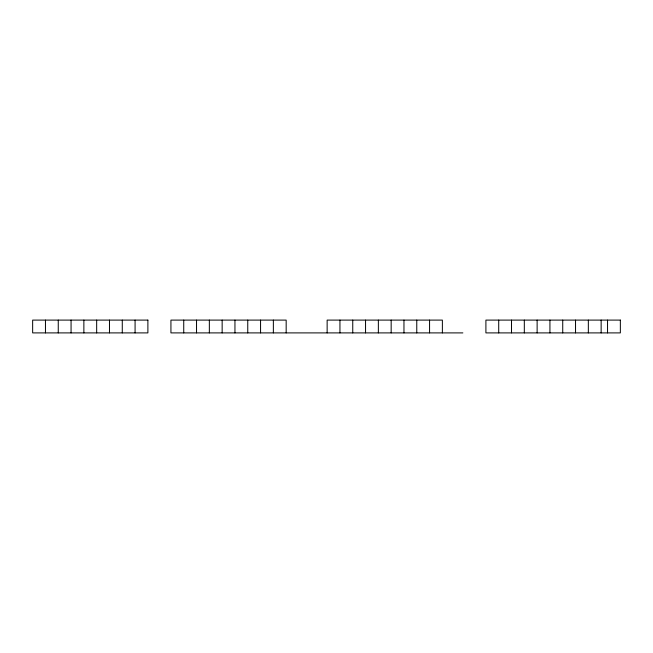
<?xml version="1.0" encoding="UTF-8"?>
<svg xmlns="http://www.w3.org/2000/svg" width="653" height="653" viewBox="0 0 653 653"><rect width="100%" height="100%" fill="white"/><g stroke="black" fill="none" stroke-linecap="round" stroke-linejoin="round"><path stroke-width="0.98" d="M462.863 332.899L170.931 332.899L170.931 320.101L286.169 320.101L286.169 332.899M607.543 320.101L607.543 332.899M601.144 320.101L601.144 332.899M588.337 320.101L588.337 332.899M575.538 320.101L575.538 332.899M562.731 320.101L562.731 332.899M549.932 320.101L549.932 332.899M537.125 320.101L537.125 332.899M524.318 320.101L524.318 332.899M511.519 320.101L511.519 332.899M498.712 320.101L498.712 332.899M442.375 332.899L442.375 320.101L327.137 320.101L327.137 332.899M429.568 320.101L429.568 332.899M416.769 320.101L416.769 332.899M403.962 320.101L403.962 332.899M391.163 320.101L391.163 332.899M378.356 320.101L378.356 332.899M365.549 320.101L365.549 332.899M352.751 320.101L352.751 332.899M339.944 320.101L339.944 332.899M273.362 320.101L273.362 332.899M260.563 320.101L260.563 332.899M247.756 320.101L247.756 332.899M234.949 320.101L234.949 332.899M222.151 320.101L222.151 332.899M209.344 320.101L209.344 332.899M196.537 320.101L196.537 332.899M183.738 320.101L183.738 332.899M135.081 320.101L135.081 332.899M122.274 320.101L122.274 332.899M109.475 320.101L109.475 332.899M96.668 320.101L96.668 332.899M83.87 320.101L83.87 332.899M71.063 320.101L71.063 332.899M58.256 320.101L58.256 332.899M45.457 320.101L45.457 332.899M147.888 320.101L32.65 320.101L32.65 332.899L147.888 332.899L147.888 320.101M620.35 320.101L485.905 320.101L485.905 332.899L620.35 332.899L620.35 320.101"/></g></svg>
